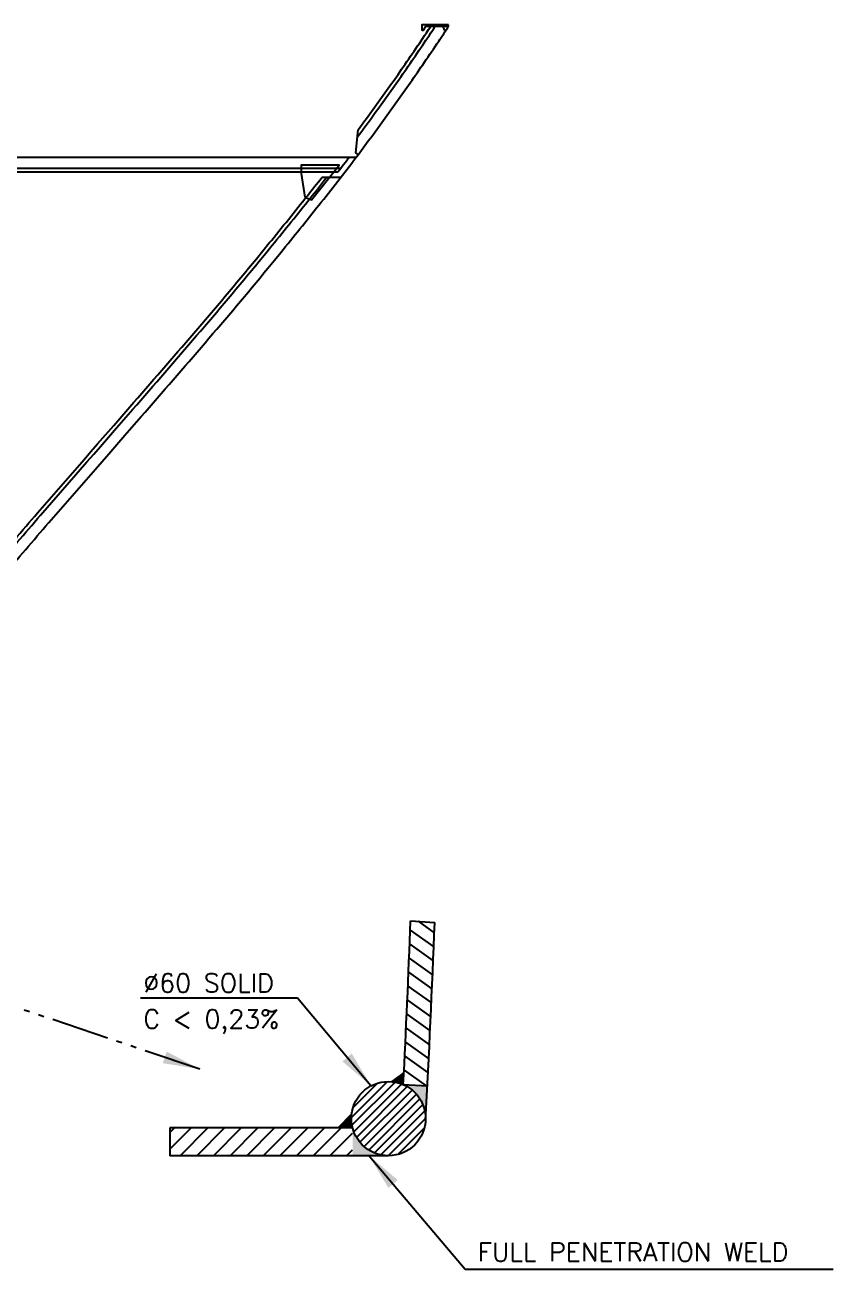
# Model space of a CAD drawing. Extents: x 53504 to 219407, y 25397 to 156081.
# Drawn here: x 196508 to 200866, y 86072 to 92783 of the extents above; entities that cross this region are included whole.
import ezdxf

# ---------------------------------------------------------------- set-up
doc = ezdxf.new("R2010")
doc.units = 0
doc.header["$LTSCALE"] = 250
doc.linetypes.add('PHANTOM', pattern=[2.1, 1.25, -0.2, 0.125, -0.2, 0.125, -0.2])
for name, color, linetype in [('S0CO1', 1, 'CONTINUOUS'), ('S0CO2', 2, 'CONTINUOUS'), ('S0CO5', 4, 'CONTINUOUS'), ('S0PH1', 1, 'PHANTOM'), ('S0TX2', 2, 'CONTINUOUS')]:
    doc.layers.add(name, color=color, linetype=linetype)
doc.styles.add('ROMANS', font='romans', dxfattribs={"height": 100})
doc.dimstyles.new('ORGINAL', dxfattribs={"dimscale": 100, "dimtxt": 1.8, "dimasz": 2, "dimexe": 0.5, "dimexo": 1, "dimgap": 0.5, "dimtad": 1, "dimdec": 0, "dimdsep": 46, "dimtxsty": 'ROMANS', "dimcen": 0, "dimclrd": 1, "dimclre": 1, "dimclrt": 2, "dimadec": 3, "dimazin": 2, "dimtfac": 1, "dimtdec": 0, "dimtmove": 0, "dimatfit": 3, "dimfxl": 1, "dimtvp": 100, "dimtolj": 1, "dimarcsym": 0})

msp = doc.modelspace()

# ---------------------------------------------------------------- hatches: boundary and pattern name
at = {"layer": 'S0CO1'}
h = msp.add_hatch(dxfattribs=at)
h.set_pattern_fill('ANSI31', color=0, scale=20, angle=279.6270239, style=0)
h.set_pattern_definition([(324.62702, (186568.66, 49784.814), (36.75994, 51.77796), [])])
h.paths.add_polyline_path([(198717.748, 87942.042), (198588, 87951.189, -0.0035699), (198548.594, 87067.621), (198678.42, 87060.901, 0.00355264)])
for points in [[(198485.978, 87083.514, -0.08128573), (198548.594, 87067.621, 0.00025881), (198551.875, 87131.657)], [(198548.594, 87067.621, -0.18460046), (198650.535, 86967.602, -0.12151414), (198668.437, 86873.492, 0.00075592), (198678.42, 87060.901)], [(198268.727, 86884.26, -0.03160507), (198270.322, 86909.468), (198197.921, 86834.26), (198275.078, 86834.26, -0.06325422)], [(198468.727, 86684.26, -0.34199871), (198275.078, 86834.26), (198275.078, 86684.26)]]:
    msp.add_hatch(color=0, dxfattribs=at).paths.add_polyline_path(points)
h = msp.add_hatch(dxfattribs=at)
h.set_pattern_fill('ANSI31', color=0, scale=10, style=0)
h.set_pattern_definition([(45, (172191.402, 58118.263), (-22.45064, 22.45064), [])])
edge = h.paths.add_edge_path()
edge.add_arc((198468.727, 86884.26), 200, 0, 360)
h = msp.add_hatch(dxfattribs=at)
h.set_pattern_fill('ANSI31', color=0, scale=20, style=0)
h.set_pattern_definition([(45, (172191.4, 58118.26), (-44.90128, 44.90128), [])])
h.paths.add_polyline_path([(197290.644, 86834.26), (197290.644, 86684.26), (198275.078, 86684.26), (198275.078, 86834.26)])

# ---------------------------------------------------------------- linework, layer by layer
at = {"layer": 'S0CO1', "color": 0}
for p, q in [((191565.039, 92010.004), (198211.482, 92010.004)), ((191580.453, 91990.004), (198196.067, 91990.004)), ((198210.795, 91960.004), (198109.454, 91960.004)), ((198588, 87951.189), (198717.748, 87942.042)), ((198551.875, 87131.657), (198485.978, 87083.514)), ((198548.594, 87067.621), (198678.42, 87060.901)), ((198197.921, 86834.26), (198270.322, 86909.468)), ((197290.644, 86834.26), (197290.644, 86684.26))]:
    msp.add_line(p, q, dxfattribs=at)
at = {"layer": 'S0CO1', "color": 0, "flags": 128}
for points in [[(198301.312, 92178.181, 0.00320849), (198393.843, 92303.857, 0.004619), (198536.669, 92504.362, 0.004989), (198689.481, 92727.853, 0.00108068), (198721.231, 92775.514)], [(198304.967, 92216.596, 0.00252948), (198377.661, 92315.611, 0.004619), (198520.273, 92515.815, 0.004989), (198672.859, 92738.976, 0.00082999), (198697.226, 92775.514)], [(198196.067, 91990.004, 0.0018556), (198257.371, 92070.004, 0.00139071)], [(196166.45, 89670.004, -0.0010119), (196209.77, 89721.58, -0.001234), (196327.36, 89860.319, -0.00217238), (196576.983, 90150.836), (196827.943, 90439.386), (196864.281, 90481.02), (196900.567, 90522.603), (196987.662, 90622.539), (197074.705, 90722.53, 0.001141), (197418.882, 91119.811, 0.00598637), (197756.32, 91520.739), (197791.319, 91563.468), (197826.264, 91606.317, 0.002698), (198031.313, 91860.943, 0.00233152), (198109.454, 91960.004)], [(196192.535, 89670.004, -0.00076016), (196225.059, 89708.686, -0.001234), (196342.585, 89847.35, -0.00217228), (196592.085, 90137.723), (196843.022, 90426.247), (196879.349, 90467.868), (196915.637, 90509.453), (197002.74, 90609.399), (197089.79, 90709.399, 0.001141), (197434.028, 91106.749, 0.00598653), (197771.784, 91508.055), (197806.805, 91550.812), (197841.763, 91593.676, 0.002698), (198046.958, 91848.484, 0.00261972), (198134.823, 91960.004)]]:
    msp.add_lwpolyline(points, format="xyb", dxfattribs=at)
at = {"layer": 'S0CO1', "color": 0}
msp.add_lwpolyline([(198305.832, 92084.273), (198293.138, 92092.265), (198304.967, 92216.596)], dxfattribs=at)
msp.add_lwpolyline([(198017.649, 91854.22), (198053.32, 91838.866), (198202.181, 92026.083), (197997.293, 92026.083), (197997.293, 91981.083), (198017.649, 91854.22)], close=True, dxfattribs=at)
msp.add_circle((198468.727, 86884.26), 200, dxfattribs=at)
msp.add_arc((198793.151, 92775.514), 30, 180, 236.5600834, dxfattribs=at)
at = {"layer": 'S0CO2', "color": 0}
msp.add_lwpolyline([(198793.151, 92782.514), (198648.151, 92782.514), (198648.151, 92759.514, 0.76732699), (198659.347, 92756.514), (198668.585, 92772.514, -0.26794919), (198673.781, 92775.514), (198793.151, 92775.514)], format="xyb", close=True, dxfattribs=at)
at = {"layer": 'S0CO5', "color": 0}
for p, q in [((191481.485, 92070.004), (198295.035, 92070.004)), ((198275.078, 86834.26), (197290.644, 86834.26)), ((198468.727, 86684.26), (197290.644, 86684.26))]:
    msp.add_line(p, q, dxfattribs=at)
at = {"layer": 'S0CO5', "color": 0, "flags": 128}
msp.add_lwpolyline([(196388.261, 89808.443, -0.002172), (196637.39, 90098.386), (196888.261, 90386.833), (196924.553, 90428.414), (196960.845, 90470.004), (197047.973, 90569.978), (197135.045, 90670.004, 0.001141), (197479.467, 91067.566, 0.005987), (197818.175, 91470.004), (197853.262, 91512.842), (197888.261, 91555.755, 0.002698), (198093.891, 91811.104, 0.006023), (198295.035, 92070.004, 0.005059), (198442.387, 92268.594, 0.004619), (198585.858, 92470.004, 0.004989), (198739.345, 92694.483, 0.00182729), (198793.151, 92775.514)], format="xyb", dxfattribs=at)
at = {"layer": 'S0CO5', "color": 0}
for points in [[(198548.594, 87067.621, 0.0035699), (198588, 87951.189, 0.0035699)], [(198668.418, 86873.144, 0.00430997), (198717.748, 87942.042, 0.00430997)]]:
    msp.add_lwpolyline(points, format="xyb", dxfattribs=at)

# ---------------------------------------------------------------- texts
at = {"layer": 'S0TX2', "color": 0, "style": 'ROMANS'}
for s, p in [('Ø60 SOLID', (197147.197, 87565.498)), ('C < 0,23%', (197147.197, 87371.216)), ('FULL PENETRATION WELD', (198948.905, 86114.73))]:
    msp.add_text(s, height=100, dxfattribs=at).set_placement(p)

# ---------------------------------------------------------------- leaders
at = {"layer": 'S0CO1', "color": 0}
for points in [[(198374.187, 87060.504), (197977.686, 87533.409), (197131, 87533.409)], [(198364.056, 86684.26), (198881.955, 86072.441), (200866.023, 86072.441)]]:
    msp.add_leader(points, dimstyle='ORGINAL', override={"dimgap": 1, "dimtad": 0}, dxfattribs=at)
at = {"layer": 'S0PH1', "color": 0}
msp.add_leader([(197452.082, 87150.558), (196308.549, 87535.659)], dimstyle='ORGINAL', override={"dimgap": 1, "dimtad": 0}, dxfattribs=at)

doc.saveas('drawing.dxf')
